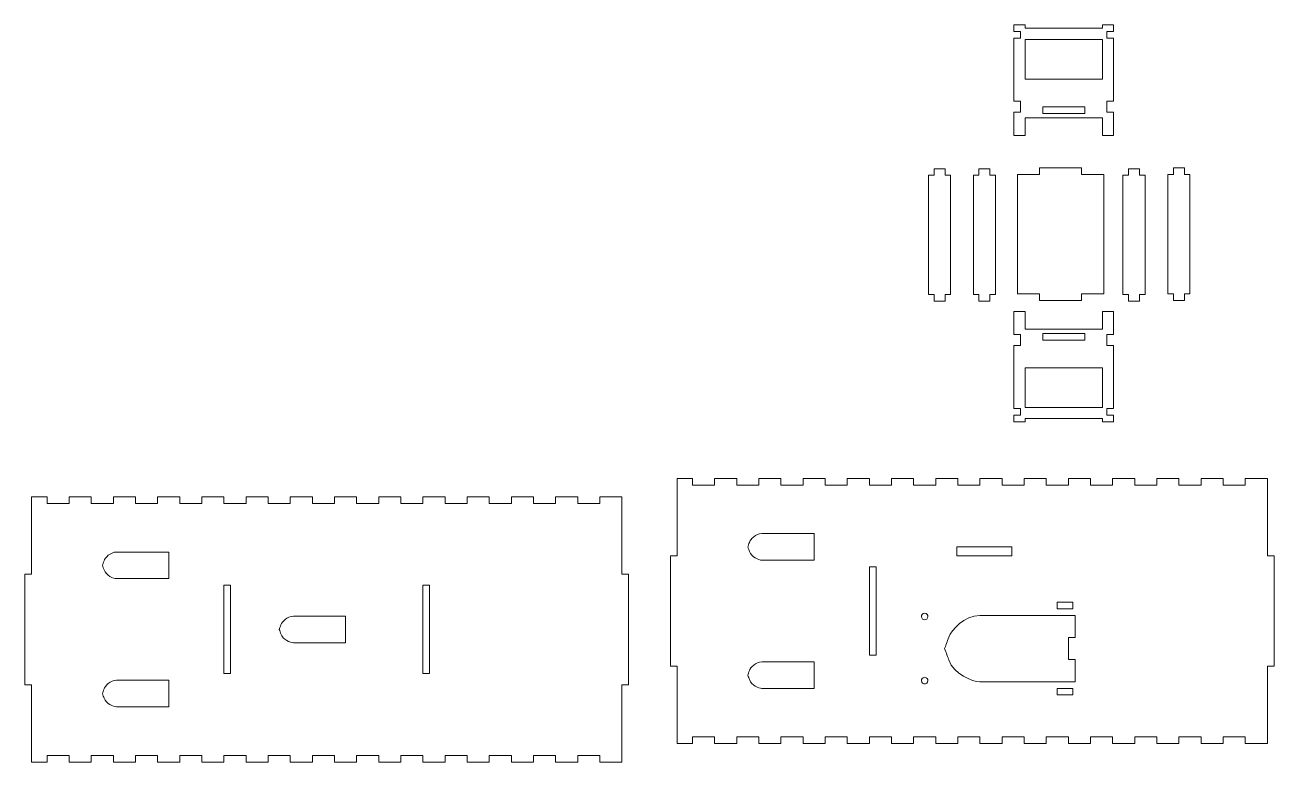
# Model space of a CAD drawing. Header units: millimetres. Extents: x -5059 to 5976, y -2595 to 3315.
# Drawn here: x -5059 to -3930, y -211 to 456 of the extents above; entities that cross this region are included whole.
import ezdxf

# ---------------------------------------------------------------- set-up
doc = ezdxf.new("R2010")
doc.units = ezdxf.units.MM
doc.header["$MEASUREMENT"] = 0
doc.layers.add('Layer 1', color=7, linetype='Continuous')
doc.layers.add('Make2D$visible$lines', color=7, linetype='Continuous')

msp = doc.modelspace()

# ---------------------------------------------------------------- linework, layer by layer
at = {"layer": 'Layer 1', "color": 18, "lineweight": 9}
for points in [[(-4469.6854, -24.6188), (-4469.6854, -1.2855), (-4469.6854, 33.7145), (-4469.6854, 45.3812)], [(-4469.6854, 45.3812), (-4465.0187, 45.3812), (-4458.0187, 45.3812), (-4455.6854, 45.3812)], [(-4455.6854, 45.3812), (-4455.6854, 43.3812), (-4455.6854, 40.3812), (-4455.6854, 39.3812)], [(-4435.6854, 39.3812), (-4435.6854, 41.3812), (-4435.6854, 44.3812), (-4435.6854, 45.3812)], [(-4435.6854, 45.3812), (-4429.0187, 45.3812), (-4419.0187, 45.3812), (-4415.6854, 45.3812)], [(-4415.6854, 45.3812), (-4415.6854, 43.3812), (-4415.6854, 40.3812), (-4415.6854, 39.3812)], [(-4395.6854, 39.3812), (-4395.6854, 41.3812), (-4395.6854, 44.3812), (-4395.6854, 45.3812)], [(-4395.6854, 45.3812), (-4389.0187, 45.3812), (-4379.0187, 45.3812), (-4375.6854, 45.3812)], [(-4375.6854, 45.3812), (-4375.6854, 43.3812), (-4375.6854, 40.3812), (-4375.6854, 39.3812)], [(-4355.6854, 39.3812), (-4355.6854, 41.3812), (-4355.6854, 44.3812), (-4355.6854, 45.3812)], [(-4355.6854, 45.3812), (-4349.0187, 45.3812), (-4339.0187, 45.3812), (-4335.6854, 45.3812)], [(-4335.6854, 45.3812), (-4335.6854, 43.3812), (-4335.6854, 40.3812), (-4335.6854, 39.3812)], [(-4315.6854, 39.3812), (-4315.6854, 41.3812), (-4315.6854, 44.3812), (-4315.6854, 45.3812)], [(-4315.6854, 45.3812), (-4309.0187, 45.3812), (-4299.0187, 45.3812), (-4295.6854, 45.3812)], [(-4295.6854, 45.3812), (-4295.6854, 43.3812), (-4295.6854, 40.3812), (-4295.6854, 39.3812)], [(-4275.6854, 39.3812), (-4275.6854, 41.3812), (-4275.6854, 44.3812), (-4275.6854, 45.3812)], [(-4275.6854, 45.3812), (-4269.0187, 45.3812), (-4259.0187, 45.3812), (-4255.6854, 45.3812)], [(-4255.6854, 45.3812), (-4255.6854, 43.3812), (-4255.6854, 40.3812), (-4255.6854, 39.3812)], [(-4235.6854, 39.3812), (-4235.6854, 41.3812), (-4235.6854, 44.3812), (-4235.6854, 45.3812)], [(-4235.6854, 45.3812), (-4229.0187, 45.3812), (-4219.0187, 45.3812), (-4215.6854, 45.3812)], [(-4215.6854, 45.3812), (-4215.6854, 43.3812), (-4215.6854, 40.3812), (-4215.6854, 39.3812)], [(-4195.6854, 39.3812), (-4195.6854, 41.3812), (-4195.6854, 44.3812), (-4195.6854, 45.3812)], [(-4195.6854, 45.3812), (-4189.0187, 45.3812), (-4179.0187, 45.3812), (-4175.6854, 45.3812)], [(-4175.6854, 45.3812), (-4175.6854, 43.3812), (-4175.6854, 40.3812), (-4175.6854, 39.3812)], [(-4155.6854, 39.3812), (-4155.6854, 41.3812), (-4155.6854, 44.3812), (-4155.6854, 45.3812)], [(-4155.6854, 45.3812), (-4149.0187, 45.3812), (-4139.0187, 45.3812), (-4135.6854, 45.3812)], [(-4135.6854, 45.3812), (-4135.6854, 43.3812), (-4135.6854, 40.3812), (-4135.6854, 39.3812)], [(-4115.6854, 39.3812), (-4115.6854, 41.3812), (-4115.6854, 44.3812), (-4115.6854, 45.3812)], [(-4115.6854, 45.3812), (-4109.0187, 45.3812), (-4099.0187, 45.3812), (-4095.6854, 45.3812)], [(-4095.6854, 45.3812), (-4095.6854, 43.3812), (-4095.6854, 40.3812), (-4095.6854, 39.3812)], [(-4075.6854, 39.3812), (-4075.6854, 41.3812), (-4075.6854, 44.3812), (-4075.6854, 45.3812)], [(-4075.6854, 45.3812), (-4069.0187, 45.3812), (-4059.0187, 45.3812), (-4055.6854, 45.3812)], [(-4055.6854, 45.3812), (-4055.6854, 43.3812), (-4055.6854, 40.3812), (-4055.6854, 39.3812)], [(-4035.6854, 39.3812), (-4035.6854, 41.3812), (-4035.6854, 44.3812), (-4035.6854, 45.3812)], [(-4035.6854, 45.3812), (-4029.0187, 45.3812), (-4019.0187, 45.3812), (-4015.6854, 45.3812)], [(-4015.6854, 45.3812), (-4015.6854, 43.3812), (-4015.6854, 40.3812), (-4015.6854, 39.3812)], [(-3995.6854, 39.3812), (-3995.6854, 41.3812), (-3995.6854, 44.3812), (-3995.6854, 45.3812)], [(-3995.6854, 45.3812), (-3989.0187, 45.3812), (-3979.0187, 45.3812), (-3975.6854, 45.3812)], [(-3975.6854, 45.3812), (-3975.6854, 43.3812), (-3975.6854, 40.3812), (-3975.6854, 39.3812)], [(-3955.6854, 39.3812), (-3955.6854, 41.3812), (-3955.6854, 44.3812), (-3955.6854, 45.3812)], [(-3955.6854, 45.3812), (-3949.0187, 45.3812), (-3939.0187, 45.3812), (-3935.6854, 45.3812)], [(-3935.6854, 45.3812), (-3935.6854, 22.0478), (-3935.6854, -12.9522), (-3935.6854, -24.6188)], [(-4455.6854, 39.3812), (-4449.0187, 39.3812), (-4439.0187, 39.3812), (-4435.6854, 39.3812)], [(-4415.6854, 39.3812), (-4409.0187, 39.3812), (-4399.0187, 39.3812), (-4395.6854, 39.3812)], [(-4375.6854, 39.3812), (-4369.0187, 39.3812), (-4359.0187, 39.3812), (-4355.6854, 39.3812)], [(-4335.6854, 39.3812), (-4329.0187, 39.3812), (-4319.0187, 39.3812), (-4315.6854, 39.3812)], [(-4295.6854, 39.3812), (-4289.0187, 39.3812), (-4279.0187, 39.3812), (-4275.6854, 39.3812)], [(-4255.6854, 39.3812), (-4249.0187, 39.3812), (-4239.0187, 39.3812), (-4235.6854, 39.3812)], [(-4215.6854, 39.3812), (-4209.0187, 39.3812), (-4199.0187, 39.3812), (-4195.6854, 39.3812)], [(-4175.6854, 39.3812), (-4169.0187, 39.3812), (-4159.0187, 39.3812), (-4155.6854, 39.3812)], [(-4135.6854, 39.3812), (-4129.0187, 39.3812), (-4119.0187, 39.3812), (-4115.6854, 39.3812)], [(-4095.6854, 39.3812), (-4089.0187, 39.3812), (-4079.0187, 39.3812), (-4075.6854, 39.3812)], [(-4055.6854, 39.3812), (-4049.0187, 39.3812), (-4039.0187, 39.3812), (-4035.6854, 39.3812)], [(-4015.6854, 39.3812), (-4009.0187, 39.3812), (-3999.0187, 39.3812), (-3995.6854, 39.3812)], [(-3975.6854, 39.3812), (-3969.0187, 39.3812), (-3959.0187, 39.3812), (-3955.6854, 39.3812)], [(-5053.4361, -41.2746), (-5053.4361, -17.9412), (-5053.4361, 17.0588), (-5053.4361, 28.7254)], [(-5053.4361, 28.7254), (-5048.7694, 28.7254), (-5041.7694, 28.7254), (-5039.4361, 28.7254)], [(-5039.4361, 28.7254), (-5039.4361, 26.7254), (-5039.4361, 23.7254), (-5039.4361, 22.7254)], [(-5039.4361, 22.7254), (-5032.7694, 22.7254), (-5022.7694, 22.7254), (-5019.4361, 22.7254)], [(-5019.4361, 22.7254), (-5019.4361, 24.7254), (-5019.4361, 27.7254), (-5019.4361, 28.7254)], [(-5019.4361, 28.7254), (-5012.7694, 28.7254), (-5002.7694, 28.7254), (-4999.4361, 28.7254)], [(-4999.4361, 28.7254), (-4999.4361, 26.7254), (-4999.4361, 23.7254), (-4999.4361, 22.7254)], [(-4999.4361, 22.7254), (-4992.7694, 22.7254), (-4982.7694, 22.7254), (-4979.4361, 22.7254)], [(-4979.4361, 22.7254), (-4979.4361, 24.7254), (-4979.4361, 27.7254), (-4979.4361, 28.7254)], [(-4979.4361, 28.7254), (-4972.7694, 28.7254), (-4962.7694, 28.7254), (-4959.4361, 28.7254)], [(-4959.4361, 28.7254), (-4959.4361, 26.7254), (-4959.4361, 23.7254), (-4959.4361, 22.7254)], [(-4959.4361, 22.7254), (-4952.7694, 22.7254), (-4942.7694, 22.7254), (-4939.4361, 22.7254)], [(-4939.4361, 22.7254), (-4939.4361, 24.7254), (-4939.4361, 27.7254), (-4939.4361, 28.7254)], [(-4939.4361, 28.7254), (-4932.7694, 28.7254), (-4922.7694, 28.7254), (-4919.4361, 28.7254)], [(-4919.4361, 28.7254), (-4919.4361, 26.7254), (-4919.4361, 23.7254), (-4919.4361, 22.7254)], [(-4919.4361, 22.7254), (-4912.7694, 22.7254), (-4902.7694, 22.7254), (-4899.4361, 22.7254)], [(-4899.4361, 22.7254), (-4899.4361, 24.7254), (-4899.4361, 27.7254), (-4899.4361, 28.7254)], [(-4899.4361, 28.7254), (-4892.7694, 28.7254), (-4882.7694, 28.7254), (-4879.4361, 28.7254)], [(-4879.4361, 28.7254), (-4879.4361, 26.7254), (-4879.4361, 23.7254), (-4879.4361, 22.7254)], [(-4879.4361, 22.7254), (-4872.7694, 22.7254), (-4862.7694, 22.7254), (-4859.4361, 22.7254)], [(-4859.4361, 22.7254), (-4859.4361, 24.7254), (-4859.4361, 27.7254), (-4859.4361, 28.7254)], [(-4859.4361, 28.7254), (-4852.7694, 28.7254), (-4842.7694, 28.7254), (-4839.4361, 28.7254)], [(-4839.4361, 28.7254), (-4839.4361, 26.7254), (-4839.4361, 23.7254), (-4839.4361, 22.7254)], [(-4839.4361, 22.7254), (-4832.7694, 22.7254), (-4822.7694, 22.7254), (-4819.4361, 22.7254)], [(-4819.4361, 22.7254), (-4819.4361, 24.7254), (-4819.4361, 27.7254), (-4819.4361, 28.7254)], [(-4819.4361, 28.7254), (-4812.7694, 28.7254), (-4802.7694, 28.7254), (-4799.4361, 28.7254)], [(-4799.4361, 28.7254), (-4799.4361, 26.7254), (-4799.4361, 23.7254), (-4799.4361, 22.7254)], [(-4799.4361, 22.7254), (-4792.7694, 22.7254), (-4782.7694, 22.7254), (-4779.4361, 22.7254)], [(-4779.4361, 22.7254), (-4779.4361, 24.7254), (-4779.4361, 27.7254), (-4779.4361, 28.7254)], [(-4779.4361, 28.7254), (-4772.7694, 28.7254), (-4762.7694, 28.7254), (-4759.4361, 28.7254)], [(-4759.4361, 28.7254), (-4759.4361, 26.7254), (-4759.4361, 23.7254), (-4759.4361, 22.7254)], [(-4759.4361, 22.7254), (-4752.7694, 22.7254), (-4742.7694, 22.7254), (-4739.4361, 22.7254)], [(-4739.4361, 22.7254), (-4739.4361, 24.7254), (-4739.4361, 27.7254), (-4739.4361, 28.7254)], [(-4739.4361, 28.7254), (-4732.7694, 28.7254), (-4722.7694, 28.7254), (-4719.4361, 28.7254)], [(-4719.4361, 28.7254), (-4719.4361, 26.7254), (-4719.4361, 23.7254), (-4719.4361, 22.7254)], [(-4719.4361, 22.7254), (-4712.7694, 22.7254), (-4702.7694, 22.7254), (-4699.4361, 22.7254)], [(-4699.4361, 22.7254), (-4699.4361, 24.7254), (-4699.4361, 27.7254), (-4699.4361, 28.7254)], [(-4699.4361, 28.7254), (-4692.7694, 28.7254), (-4682.7694, 28.7254), (-4679.4361, 28.7254)], [(-4679.4361, 28.7254), (-4679.4361, 26.7254), (-4679.4361, 23.7254), (-4679.4361, 22.7254)], [(-4679.4361, 22.7254), (-4672.7694, 22.7254), (-4662.7694, 22.7254), (-4659.4361, 22.7254)], [(-4659.4361, 22.7254), (-4659.4361, 24.7254), (-4659.4361, 27.7254), (-4659.4361, 28.7254)], [(-4659.4361, 28.7254), (-4652.7694, 28.7254), (-4642.7694, 28.7254), (-4639.4361, 28.7254)], [(-4639.4361, 28.7254), (-4639.4361, 26.7254), (-4639.4361, 23.7254), (-4639.4361, 22.7254)], [(-4639.4361, 22.7254), (-4632.7694, 22.7254), (-4622.7694, 22.7254), (-4619.4361, 22.7254)], [(-4619.4361, 22.7254), (-4619.4361, 24.7254), (-4619.4361, 27.7254), (-4619.4361, 28.7254)], [(-4619.4361, 28.7254), (-4612.7694, 28.7254), (-4602.7694, 28.7254), (-4599.4361, 28.7254)], [(-4599.4361, 28.7254), (-4599.4361, 26.7254), (-4599.4361, 23.7254), (-4599.4361, 22.7254)], [(-4599.4361, 22.7254), (-4592.7694, 22.7254), (-4582.7694, 22.7254), (-4579.4361, 22.7254)], [(-4579.4361, 22.7254), (-4579.4361, 24.7254), (-4579.4361, 27.7254), (-4579.4361, 28.7254)], [(-4579.4361, 28.7254), (-4572.7694, 28.7254), (-4562.7694, 28.7254), (-4559.4361, 28.7254)], [(-4559.4361, 28.7254), (-4559.4361, 26.7254), (-4559.4361, 23.7254), (-4559.4361, 22.7254)], [(-4559.4361, 22.7254), (-4552.7694, 22.7254), (-4542.7694, 22.7254), (-4539.4361, 22.7254)], [(-4539.4361, 22.7254), (-4539.4361, 24.7254), (-4539.4361, 27.7254), (-4539.4361, 28.7254)], [(-4539.4361, 28.7254), (-4532.7694, 28.7254), (-4522.7694, 28.7254), (-4519.4361, 28.7254)], [(-4519.4361, 28.7254), (-4519.4361, 5.3921), (-4519.4361, -29.6079), (-4519.4361, -41.2746)], [(-4392.9153, -4.6188), (-4398.5169, -4.6188), (-4403.2337, -9.8827), (-4404.1916, -12.5146)], [(-4345.6854, -4.6188), (-4361.4287, -4.6188), (-4385.0436, -4.6188), (-4392.9153, -4.6188)], [(-4345.6854, -28.6188), (-4345.6854, -20.6188), (-4345.6854, -8.6188), (-4345.6854, -4.6188)], [(-4976.666, -21.2746), (-4982.2676, -21.2746), (-4986.9843, -26.5384), (-4987.9423, -29.1703)], [(-4929.4361, -21.2746), (-4945.1794, -21.2746), (-4968.7943, -21.2746), (-4976.666, -21.2746)], [(-4929.4361, -45.2746), (-4929.4361, -37.2746), (-4929.4361, -25.2746), (-4929.4361, -21.2746)], [(-4404.1916, -12.5146), (-4404.6895, -13.8827), (-4405.4364, -15.9348), (-4405.6854, -16.6188)], [(-4405.6854, -16.6188), (-4405.1875, -17.9869), (-4404.4406, -20.039), (-4404.1916, -20.7231)], [(-4404.1916, -20.7231), (-4402.2757, -25.9869), (-4395.7161, -28.6188), (-4392.9153, -28.6188)], [(-4216.6854, -16.6188), (-4216.6854, -19.2855), (-4216.6854, -23.2855), (-4216.6854, -24.6188)], [(-4166.6854, -16.6188), (-4183.3521, -16.6188), (-4208.3521, -16.6188), (-4216.6854, -16.6188)], [(-4166.6854, -24.6188), (-4166.6854, -21.9522), (-4166.6854, -17.9522), (-4166.6854, -16.6188)], [(-4987.9423, -29.1703), (-4988.4402, -30.5384), (-4989.1871, -32.5905), (-4989.4361, -33.2746)], [(-4989.4361, -33.2746), (-4988.9381, -34.6427), (-4988.1912, -36.6948), (-4987.9423, -37.3788)], [(-4475.6854, -24.6188), (-4473.6854, -24.6188), (-4470.6854, -24.6188), (-4469.6854, -24.6188)], [(-4475.6854, -124.6188), (-4475.6854, -91.2855), (-4475.6854, -41.2855), (-4475.6854, -24.6188)], [(-4392.9153, -28.6188), (-4377.172, -28.6188), (-4353.5571, -28.6188), (-4345.6854, -28.6188)], [(-4216.6854, -24.6188), (-4200.0187, -24.6188), (-4175.0187, -24.6188), (-4166.6854, -24.6188)], [(-3935.6854, -24.6188), (-3933.6854, -24.6188), (-3930.6854, -24.6188), (-3929.6854, -24.6188)], [(-3929.6854, -24.6188), (-3929.6854, -57.9522), (-3929.6854, -107.9522), (-3929.6854, -124.6188)], [(-5059.4361, -41.2746), (-5057.4361, -41.2746), (-5054.4361, -41.2746), (-5053.4361, -41.2746)], [(-5059.4361, -141.2746), (-5059.4361, -107.9412), (-5059.4361, -57.9412), (-5059.4361, -41.2746)], [(-4987.9423, -37.3788), (-4986.0264, -42.6427), (-4979.4668, -45.2746), (-4976.666, -45.2746)], [(-4519.4361, -41.2746), (-4517.4361, -41.2746), (-4514.4361, -41.2746), (-4513.4361, -41.2746)], [(-4513.4361, -41.2746), (-4513.4361, -74.6079), (-4513.4361, -124.6079), (-4513.4361, -141.2746)], [(-4295.6854, -34.6188), (-4295.6854, -61.2855), (-4295.6854, -101.2855), (-4295.6854, -114.6188)], [(-4289.6854, -34.6188), (-4291.6854, -34.6188), (-4294.6854, -34.6188), (-4295.6854, -34.6188)], [(-4289.6854, -114.6188), (-4289.6854, -87.9522), (-4289.6854, -47.9522), (-4289.6854, -34.6188)], [(-4976.666, -45.2746), (-4960.9227, -45.2746), (-4937.3077, -45.2746), (-4929.4361, -45.2746)], [(-4873.4361, -51.2746), (-4875.4361, -51.2746), (-4878.4361, -51.2746), (-4879.4361, -51.2746)], [(-4879.4361, -51.2746), (-4879.4361, -77.9412), (-4879.4361, -117.9412), (-4879.4361, -131.2746)], [(-4873.4361, -131.2746), (-4873.4361, -104.6079), (-4873.4361, -64.6079), (-4873.4361, -51.2746)], [(-4693.4361, -51.2746), (-4695.4361, -51.2746), (-4698.4361, -51.2746), (-4699.4361, -51.2746)], [(-4699.4361, -51.2746), (-4699.4361, -77.9412), (-4699.4361, -117.9412), (-4699.4361, -131.2746)], [(-4693.4361, -131.2746), (-4693.4361, -104.6079), (-4693.4361, -64.6079), (-4693.4361, -51.2746)], [(-4111.6854, -66.6188), (-4116.3521, -66.6188), (-4123.3521, -66.6188), (-4125.6854, -66.6188)], [(-4125.6854, -66.6188), (-4125.6854, -68.6188), (-4125.6854, -71.6188), (-4125.6854, -72.6188)], [(-4111.6854, -72.6188), (-4111.6854, -70.6188), (-4111.6854, -67.6188), (-4111.6854, -66.6188)], [(-4195.6854, -78.6188), (-4209.6896, -78.6188), (-4221.4813, -91.7784), (-4223.8762, -98.3582)], [(-4109.6854, -78.6188), (-4138.3521, -78.6188), (-4181.3521, -78.6188), (-4195.6854, -78.6188)], [(-4125.6854, -72.6188), (-4121.0187, -72.6188), (-4114.0187, -72.6188), (-4111.6854, -72.6188)], [(-4109.6854, -98.6188), (-4109.6854, -91.9522), (-4109.6854, -81.9522), (-4109.6854, -78.6188)], [(-4827.9423, -87.1703), (-4828.4402, -88.5384), (-4829.1871, -90.5905), (-4829.4361, -91.2746)], [(-4816.666, -79.2746), (-4822.2676, -79.2746), (-4826.9843, -84.5384), (-4827.9423, -87.1703)], [(-4769.4361, -79.2746), (-4785.1794, -79.2746), (-4808.7943, -79.2746), (-4816.666, -79.2746)], [(-4769.4361, -103.2746), (-4769.4361, -95.2746), (-4769.4361, -83.2746), (-4769.4361, -79.2746)], [(-4829.4361, -91.2746), (-4828.9381, -92.6427), (-4828.1912, -94.6948), (-4827.9423, -95.3788)], [(-4827.9423, -95.3788), (-4826.0264, -100.6427), (-4819.4668, -103.2746), (-4816.666, -103.2746)], [(-4223.8762, -98.3582), (-4225.121, -101.7784), (-4226.9883, -106.9087), (-4227.6107, -108.6188)], [(-4115.6854, -98.6188), (-4113.6854, -98.6188), (-4110.6854, -98.6188), (-4109.6854, -98.6188)], [(-4115.6854, -118.6188), (-4115.6854, -111.9522), (-4115.6854, -101.9522), (-4115.6854, -98.6188)], [(-4816.666, -103.2746), (-4800.9227, -103.2746), (-4777.3077, -103.2746), (-4769.4361, -103.2746)], [(-4227.6107, -108.6188), (-4226.3659, -112.039), (-4224.4986, -117.1693), (-4223.8762, -118.8794)], [(-4392.9153, -120.6188), (-4398.5169, -120.6188), (-4403.2337, -125.8827), (-4404.1916, -128.5146)], [(-4345.6854, -120.6188), (-4361.4287, -120.6188), (-4385.0436, -120.6188), (-4392.9153, -120.6188)], [(-4345.6854, -144.6188), (-4345.6854, -136.6188), (-4345.6854, -124.6188), (-4345.6854, -120.6188)], [(-4295.6854, -114.6188), (-4293.6854, -114.6188), (-4290.6854, -114.6188), (-4289.6854, -114.6188)], [(-4223.8762, -118.8794), (-4219.0865, -132.039), (-4202.6875, -138.6188), (-4195.6854, -138.6188)], [(-4109.6854, -118.6188), (-4111.6854, -118.6188), (-4114.6854, -118.6188), (-4115.6854, -118.6188)], [(-4109.6854, -138.6188), (-4109.6854, -131.9522), (-4109.6854, -121.9522), (-4109.6854, -118.6188)], [(-4879.4361, -131.2746), (-4877.4361, -131.2746), (-4874.4361, -131.2746), (-4873.4361, -131.2746)], [(-4699.4361, -131.2746), (-4697.4361, -131.2746), (-4694.4361, -131.2746), (-4693.4361, -131.2746)], [(-4469.6854, -124.6188), (-4471.6854, -124.6188), (-4474.6854, -124.6188), (-4475.6854, -124.6188)], [(-4469.6854, -194.6188), (-4469.6854, -171.2855), (-4469.6854, -136.2855), (-4469.6854, -124.6188)], [(-4404.1916, -128.5146), (-4404.6895, -129.8827), (-4405.4364, -131.9348), (-4405.6854, -132.6188)], [(-4405.6854, -132.6188), (-4405.1875, -133.9869), (-4404.4406, -136.039), (-4404.1916, -136.7231)], [(-3929.6854, -124.6188), (-3931.6854, -124.6188), (-3934.6854, -124.6188), (-3935.6854, -124.6188)], [(-3935.6854, -124.6188), (-3935.6854, -147.9522), (-3935.6854, -182.9522), (-3935.6854, -194.6188)], [(-5053.4361, -141.2746), (-5055.4361, -141.2746), (-5058.4361, -141.2746), (-5059.4361, -141.2746)], [(-5053.4361, -211.2746), (-5053.4361, -187.9412), (-5053.4361, -152.9412), (-5053.4361, -141.2746)], [(-4987.9423, -145.1703), (-4988.4402, -146.5384), (-4989.1871, -148.5905), (-4989.4361, -149.2746)], [(-4976.666, -137.2746), (-4982.2676, -137.2746), (-4986.9843, -142.5384), (-4987.9423, -145.1703)], [(-4929.4361, -137.2746), (-4945.1794, -137.2746), (-4968.7943, -137.2746), (-4976.666, -137.2746)], [(-4929.4361, -161.2746), (-4929.4361, -153.2746), (-4929.4361, -141.2746), (-4929.4361, -137.2746)], [(-4513.4361, -141.2746), (-4515.4361, -141.2746), (-4518.4361, -141.2746), (-4519.4361, -141.2746)], [(-4519.4361, -141.2746), (-4519.4361, -164.6079), (-4519.4361, -199.6079), (-4519.4361, -211.2746)], [(-4404.1916, -136.7231), (-4402.2757, -141.9869), (-4395.7161, -144.6188), (-4392.9153, -144.6188)], [(-4392.9153, -144.6188), (-4377.172, -144.6188), (-4353.5571, -144.6188), (-4345.6854, -144.6188)], [(-4195.6854, -138.6188), (-4167.0187, -138.6188), (-4124.0187, -138.6188), (-4109.6854, -138.6188)], [(-4125.6854, -144.6188), (-4125.6854, -146.6188), (-4125.6854, -149.6188), (-4125.6854, -150.6188)], [(-4111.6854, -144.6188), (-4116.3521, -144.6188), (-4123.3521, -144.6188), (-4125.6854, -144.6188)], [(-4111.6854, -150.6188), (-4111.6854, -148.6188), (-4111.6854, -145.6188), (-4111.6854, -144.6188)], [(-4989.4361, -149.2746), (-4988.9381, -150.6427), (-4988.1912, -152.6948), (-4987.9423, -153.3788)], [(-4987.9423, -153.3788), (-4986.0264, -158.6427), (-4979.4668, -161.2746), (-4976.666, -161.2746)], [(-4125.6854, -150.6188), (-4121.0187, -150.6188), (-4114.0187, -150.6188), (-4111.6854, -150.6188)], [(-4976.666, -161.2746), (-4960.9227, -161.2746), (-4937.3077, -161.2746), (-4929.4361, -161.2746)], [(-4435.6854, -188.6188), (-4442.3521, -188.6188), (-4452.3521, -188.6188), (-4455.6854, -188.6188)], [(-4455.6854, -188.6188), (-4455.6854, -190.6188), (-4455.6854, -193.6188), (-4455.6854, -194.6188)], [(-4435.6854, -194.6188), (-4435.6854, -192.6188), (-4435.6854, -189.6188), (-4435.6854, -188.6188)], [(-4395.6854, -188.6188), (-4402.3521, -188.6188), (-4412.3521, -188.6188), (-4415.6854, -188.6188)], [(-4415.6854, -188.6188), (-4415.6854, -190.6188), (-4415.6854, -193.6188), (-4415.6854, -194.6188)], [(-4395.6854, -194.6188), (-4395.6854, -192.6188), (-4395.6854, -189.6188), (-4395.6854, -188.6188)], [(-4355.6854, -188.6188), (-4362.3521, -188.6188), (-4372.3521, -188.6188), (-4375.6854, -188.6188)], [(-4375.6854, -188.6188), (-4375.6854, -190.6188), (-4375.6854, -193.6188), (-4375.6854, -194.6188)], [(-4355.6854, -194.6188), (-4355.6854, -192.6188), (-4355.6854, -189.6188), (-4355.6854, -188.6188)], [(-4315.6854, -188.6188), (-4322.3521, -188.6188), (-4332.3521, -188.6188), (-4335.6854, -188.6188)], [(-4335.6854, -188.6188), (-4335.6854, -190.6188), (-4335.6854, -193.6188), (-4335.6854, -194.6188)], [(-4315.6854, -194.6188), (-4315.6854, -192.6188), (-4315.6854, -189.6188), (-4315.6854, -188.6188)], [(-4275.6854, -188.6188), (-4282.3521, -188.6188), (-4292.3521, -188.6188), (-4295.6854, -188.6188)], [(-4295.6854, -188.6188), (-4295.6854, -190.6188), (-4295.6854, -193.6188), (-4295.6854, -194.6188)], [(-4275.6854, -194.6188), (-4275.6854, -192.6188), (-4275.6854, -189.6188), (-4275.6854, -188.6188)], [(-4235.6854, -188.6188), (-4242.3521, -188.6188), (-4252.3521, -188.6188), (-4255.6854, -188.6188)], [(-4255.6854, -188.6188), (-4255.6854, -190.6188), (-4255.6854, -193.6188), (-4255.6854, -194.6188)], [(-4235.6854, -194.6188), (-4235.6854, -192.6188), (-4235.6854, -189.6188), (-4235.6854, -188.6188)], [(-4195.6854, -188.6188), (-4202.3521, -188.6188), (-4212.3521, -188.6188), (-4215.6854, -188.6188)], [(-4215.6854, -188.6188), (-4215.6854, -190.6188), (-4215.6854, -193.6188), (-4215.6854, -194.6188)], [(-4195.6854, -194.6188), (-4195.6854, -192.6188), (-4195.6854, -189.6188), (-4195.6854, -188.6188)], [(-4155.6854, -188.6188), (-4162.3521, -188.6188), (-4172.3521, -188.6188), (-4175.6854, -188.6188)], [(-4175.6854, -188.6188), (-4175.6854, -190.6188), (-4175.6854, -193.6188), (-4175.6854, -194.6188)], [(-4155.6854, -194.6188), (-4155.6854, -192.6188), (-4155.6854, -189.6188), (-4155.6854, -188.6188)], [(-4115.6854, -188.6188), (-4122.3521, -188.6188), (-4132.3521, -188.6188), (-4135.6854, -188.6188)], [(-4135.6854, -188.6188), (-4135.6854, -190.6188), (-4135.6854, -193.6188), (-4135.6854, -194.6188)], [(-4115.6854, -194.6188), (-4115.6854, -192.6188), (-4115.6854, -189.6188), (-4115.6854, -188.6188)], [(-4075.6854, -188.6188), (-4082.3521, -188.6188), (-4092.3521, -188.6188), (-4095.6854, -188.6188)], [(-4095.6854, -188.6188), (-4095.6854, -190.6188), (-4095.6854, -193.6188), (-4095.6854, -194.6188)], [(-4075.6854, -194.6188), (-4075.6854, -192.6188), (-4075.6854, -189.6188), (-4075.6854, -188.6188)], [(-4035.6854, -188.6188), (-4042.3521, -188.6188), (-4052.3521, -188.6188), (-4055.6854, -188.6188)], [(-4055.6854, -188.6188), (-4055.6854, -190.6188), (-4055.6854, -193.6188), (-4055.6854, -194.6188)], [(-4035.6854, -194.6188), (-4035.6854, -192.6188), (-4035.6854, -189.6188), (-4035.6854, -188.6188)], [(-3995.6854, -188.6188), (-4002.3521, -188.6188), (-4012.3521, -188.6188), (-4015.6854, -188.6188)], [(-4015.6854, -188.6188), (-4015.6854, -190.6188), (-4015.6854, -193.6188), (-4015.6854, -194.6188)], [(-3995.6854, -194.6188), (-3995.6854, -192.6188), (-3995.6854, -189.6188), (-3995.6854, -188.6188)], [(-3955.6854, -188.6188), (-3962.3521, -188.6188), (-3972.3521, -188.6188), (-3975.6854, -188.6188)], [(-3975.6854, -188.6188), (-3975.6854, -190.6188), (-3975.6854, -193.6188), (-3975.6854, -194.6188)], [(-3955.6854, -194.6188), (-3955.6854, -192.6188), (-3955.6854, -189.6188), (-3955.6854, -188.6188)], [(-4455.6854, -194.6188), (-4460.3521, -194.6188), (-4467.3521, -194.6188), (-4469.6854, -194.6188)], [(-4415.6854, -194.6188), (-4422.3521, -194.6188), (-4432.3521, -194.6188), (-4435.6854, -194.6188)], [(-4375.6854, -194.6188), (-4382.3521, -194.6188), (-4392.3521, -194.6188), (-4395.6854, -194.6188)], [(-4335.6854, -194.6188), (-4342.3521, -194.6188), (-4352.3521, -194.6188), (-4355.6854, -194.6188)], [(-4295.6854, -194.6188), (-4302.3521, -194.6188), (-4312.3521, -194.6188), (-4315.6854, -194.6188)], [(-4255.6854, -194.6188), (-4262.3521, -194.6188), (-4272.3521, -194.6188), (-4275.6854, -194.6188)], [(-4215.6854, -194.6188), (-4222.3521, -194.6188), (-4232.3521, -194.6188), (-4235.6854, -194.6188)], [(-4175.6854, -194.6188), (-4182.3521, -194.6188), (-4192.3521, -194.6188), (-4195.6854, -194.6188)], [(-4135.6854, -194.6188), (-4142.3521, -194.6188), (-4152.3521, -194.6188), (-4155.6854, -194.6188)], [(-4095.6854, -194.6188), (-4102.3521, -194.6188), (-4112.3521, -194.6188), (-4115.6854, -194.6188)], [(-4055.6854, -194.6188), (-4062.3521, -194.6188), (-4072.3521, -194.6188), (-4075.6854, -194.6188)], [(-4015.6854, -194.6188), (-4022.3521, -194.6188), (-4032.3521, -194.6188), (-4035.6854, -194.6188)], [(-3975.6854, -194.6188), (-3982.3521, -194.6188), (-3992.3521, -194.6188), (-3995.6854, -194.6188)], [(-3935.6854, -194.6188), (-3942.3521, -194.6188), (-3952.3521, -194.6188), (-3955.6854, -194.6188)], [(-5039.4361, -211.2746), (-5044.1028, -211.2746), (-5051.1028, -211.2746), (-5053.4361, -211.2746)], [(-5019.4361, -205.2746), (-5026.1028, -205.2746), (-5036.1028, -205.2746), (-5039.4361, -205.2746)], [(-5039.4361, -205.2746), (-5039.4361, -207.2746), (-5039.4361, -210.2746), (-5039.4361, -211.2746)], [(-5019.4361, -211.2746), (-5019.4361, -209.2746), (-5019.4361, -206.2746), (-5019.4361, -205.2746)], [(-4999.4361, -211.2746), (-5006.1028, -211.2746), (-5016.1028, -211.2746), (-5019.4361, -211.2746)], [(-4979.4361, -205.2746), (-4986.1028, -205.2746), (-4996.1028, -205.2746), (-4999.4361, -205.2746)], [(-4999.4361, -205.2746), (-4999.4361, -207.2746), (-4999.4361, -210.2746), (-4999.4361, -211.2746)], [(-4979.4361, -211.2746), (-4979.4361, -209.2746), (-4979.4361, -206.2746), (-4979.4361, -205.2746)], [(-4959.4361, -211.2746), (-4966.1028, -211.2746), (-4976.1028, -211.2746), (-4979.4361, -211.2746)], [(-4939.4361, -205.2746), (-4946.1028, -205.2746), (-4956.1028, -205.2746), (-4959.4361, -205.2746)], [(-4959.4361, -205.2746), (-4959.4361, -207.2746), (-4959.4361, -210.2746), (-4959.4361, -211.2746)], [(-4939.4361, -211.2746), (-4939.4361, -209.2746), (-4939.4361, -206.2746), (-4939.4361, -205.2746)], [(-4919.4361, -211.2746), (-4926.1028, -211.2746), (-4936.1028, -211.2746), (-4939.4361, -211.2746)], [(-4899.4361, -205.2746), (-4906.1028, -205.2746), (-4916.1028, -205.2746), (-4919.4361, -205.2746)], [(-4919.4361, -205.2746), (-4919.4361, -207.2746), (-4919.4361, -210.2746), (-4919.4361, -211.2746)], [(-4899.4361, -211.2746), (-4899.4361, -209.2746), (-4899.4361, -206.2746), (-4899.4361, -205.2746)], [(-4879.4361, -211.2746), (-4886.1028, -211.2746), (-4896.1028, -211.2746), (-4899.4361, -211.2746)], [(-4859.4361, -205.2746), (-4866.1028, -205.2746), (-4876.1028, -205.2746), (-4879.4361, -205.2746)], [(-4879.4361, -205.2746), (-4879.4361, -207.2746), (-4879.4361, -210.2746), (-4879.4361, -211.2746)], [(-4859.4361, -211.2746), (-4859.4361, -209.2746), (-4859.4361, -206.2746), (-4859.4361, -205.2746)], [(-4839.4361, -211.2746), (-4846.1028, -211.2746), (-4856.1028, -211.2746), (-4859.4361, -211.2746)], [(-4819.4361, -205.2746), (-4826.1028, -205.2746), (-4836.1028, -205.2746), (-4839.4361, -205.2746)], [(-4839.4361, -205.2746), (-4839.4361, -207.2746), (-4839.4361, -210.2746), (-4839.4361, -211.2746)], [(-4819.4361, -211.2746), (-4819.4361, -209.2746), (-4819.4361, -206.2746), (-4819.4361, -205.2746)], [(-4799.4361, -211.2746), (-4806.1028, -211.2746), (-4816.1028, -211.2746), (-4819.4361, -211.2746)], [(-4779.4361, -205.2746), (-4786.1028, -205.2746), (-4796.1028, -205.2746), (-4799.4361, -205.2746)], [(-4799.4361, -205.2746), (-4799.4361, -207.2746), (-4799.4361, -210.2746), (-4799.4361, -211.2746)], [(-4779.4361, -211.2746), (-4779.4361, -209.2746), (-4779.4361, -206.2746), (-4779.4361, -205.2746)], [(-4759.4361, -211.2746), (-4766.1028, -211.2746), (-4776.1028, -211.2746), (-4779.4361, -211.2746)], [(-4739.4361, -205.2746), (-4746.1028, -205.2746), (-4756.1028, -205.2746), (-4759.4361, -205.2746)], [(-4759.4361, -205.2746), (-4759.4361, -207.2746), (-4759.4361, -210.2746), (-4759.4361, -211.2746)], [(-4739.4361, -211.2746), (-4739.4361, -209.2746), (-4739.4361, -206.2746), (-4739.4361, -205.2746)], [(-4719.4361, -211.2746), (-4726.1028, -211.2746), (-4736.1028, -211.2746), (-4739.4361, -211.2746)], [(-4699.4361, -205.2746), (-4706.1028, -205.2746), (-4716.1028, -205.2746), (-4719.4361, -205.2746)], [(-4719.4361, -205.2746), (-4719.4361, -207.2746), (-4719.4361, -210.2746), (-4719.4361, -211.2746)], [(-4699.4361, -211.2746), (-4699.4361, -209.2746), (-4699.4361, -206.2746), (-4699.4361, -205.2746)], [(-4679.4361, -211.2746), (-4686.1028, -211.2746), (-4696.1028, -211.2746), (-4699.4361, -211.2746)], [(-4659.4361, -205.2746), (-4666.1028, -205.2746), (-4676.1028, -205.2746), (-4679.4361, -205.2746)], [(-4679.4361, -205.2746), (-4679.4361, -207.2746), (-4679.4361, -210.2746), (-4679.4361, -211.2746)], [(-4659.4361, -211.2746), (-4659.4361, -209.2746), (-4659.4361, -206.2746), (-4659.4361, -205.2746)], [(-4639.4361, -211.2746), (-4646.1028, -211.2746), (-4656.1028, -211.2746), (-4659.4361, -211.2746)], [(-4619.4361, -205.2746), (-4626.1028, -205.2746), (-4636.1028, -205.2746), (-4639.4361, -205.2746)], [(-4639.4361, -205.2746), (-4639.4361, -207.2746), (-4639.4361, -210.2746), (-4639.4361, -211.2746)], [(-4619.4361, -211.2746), (-4619.4361, -209.2746), (-4619.4361, -206.2746), (-4619.4361, -205.2746)], [(-4599.4361, -211.2746), (-4606.1028, -211.2746), (-4616.1028, -211.2746), (-4619.4361, -211.2746)], [(-4579.4361, -205.2746), (-4586.1028, -205.2746), (-4596.1028, -205.2746), (-4599.4361, -205.2746)], [(-4599.4361, -205.2746), (-4599.4361, -207.2746), (-4599.4361, -210.2746), (-4599.4361, -211.2746)], [(-4579.4361, -211.2746), (-4579.4361, -209.2746), (-4579.4361, -206.2746), (-4579.4361, -205.2746)], [(-4559.4361, -211.2746), (-4566.1028, -211.2746), (-4576.1028, -211.2746), (-4579.4361, -211.2746)], [(-4539.4361, -205.2746), (-4546.1028, -205.2746), (-4556.1028, -205.2746), (-4559.4361, -205.2746)], [(-4559.4361, -205.2746), (-4559.4361, -207.2746), (-4559.4361, -210.2746), (-4559.4361, -211.2746)], [(-4539.4361, -211.2746), (-4539.4361, -209.2746), (-4539.4361, -206.2746), (-4539.4361, -205.2746)], [(-4519.4361, -211.2746), (-4526.1028, -211.2746), (-4536.1028, -211.2746), (-4539.4361, -211.2746)]]:
    msp.add_open_spline(points, degree=3, dxfattribs=at)
for points in [[(-4245.6854, -76.6188), (-4247.6854, -76.6188), (-4248.6854, -78.6188), (-4248.6854, -79.6188), (-4248.6854, -79.6188), (-4248.6854, -81.6188), (-4246.6854, -82.6188), (-4245.6854, -82.6188)], [(-4245.6854, -76.6188), (-4243.6854, -76.6188), (-4242.6854, -78.6188), (-4242.6854, -79.6188), (-4242.6854, -79.6188), (-4242.6854, -81.6188), (-4244.6854, -82.6188), (-4245.6854, -82.6188)], [(-4245.6854, -134.6188), (-4247.6854, -134.6188), (-4248.6854, -136.6188), (-4248.6854, -137.6188), (-4248.6854, -137.6188), (-4248.6854, -139.6188), (-4246.6854, -140.6188), (-4245.6854, -140.6188)], [(-4245.6854, -134.6188), (-4243.6854, -134.6188), (-4242.6854, -136.6188), (-4242.6854, -137.6188), (-4242.6854, -137.6188), (-4242.6854, -139.6188), (-4244.6854, -140.6188), (-4245.6854, -140.6188)]]:
    msp.add_open_spline(points, degree=3, knots=[0, 0, 0, 0, 0.333333333, 0.333333333, 0.333333333, 0.333333333, 1, 1, 1, 1], dxfattribs=at)
at = {"layer": 'Make2D$visible$lines', "color": 18, "lineweight": 9}
for points in [[(-4154.8862, 455.6491), (-4158.2196, 455.6491), (-4163.2196, 455.6491), (-4164.8862, 455.6491)], [(-4164.8862, 455.6491), (-4164.8862, 453.6491), (-4164.8862, 450.6491), (-4164.8862, 449.6491)], [(-4154.8862, 452.6491), (-4154.8862, 453.6491), (-4154.8862, 455.1491), (-4154.8862, 455.6491)], [(-4084.8862, 452.6491), (-4108.2196, 452.6491), (-4143.2196, 452.6491), (-4154.8862, 452.6491)], [(-4074.8862, 455.6491), (-4078.2196, 455.6491), (-4083.2196, 455.6491), (-4084.8862, 455.6491)], [(-4084.8862, 455.6491), (-4084.8862, 454.6491), (-4084.8862, 453.1491), (-4084.8862, 452.6491)], [(-4074.8862, 449.6491), (-4074.8862, 451.6491), (-4074.8862, 454.6491), (-4074.8862, 455.6491)], [(-4164.8862, 449.6491), (-4162.8862, 449.6491), (-4159.8862, 449.6491), (-4158.8862, 449.6491)], [(-4158.8862, 443.6491), (-4160.8862, 443.6491), (-4163.8862, 443.6491), (-4164.8862, 443.6491)], [(-4164.8862, 443.6491), (-4164.8862, 424.6491), (-4164.8862, 396.1491), (-4164.8862, 386.6491)], [(-4158.8862, 449.6491), (-4158.8862, 447.6491), (-4158.8862, 444.6491), (-4158.8862, 443.6491)], [(-4154.8862, 442.6491), (-4131.5529, 442.6491), (-4096.5529, 442.6491), (-4084.8862, 442.6491)], [(-4154.8862, 406.6491), (-4154.8862, 418.6491), (-4154.8862, 436.6491), (-4154.8862, 442.6491)], [(-4084.8862, 442.6491), (-4084.8862, 430.6491), (-4084.8862, 412.6491), (-4084.8862, 406.6491)], [(-4080.8862, 443.6491), (-4080.8862, 445.6491), (-4080.8862, 448.6491), (-4080.8862, 449.6491)], [(-4080.8862, 449.6491), (-4078.8862, 449.6491), (-4075.8862, 449.6491), (-4074.8862, 449.6491)], [(-4074.8862, 443.6491), (-4076.8862, 443.6491), (-4079.8862, 443.6491), (-4080.8862, 443.6491)], [(-4074.8862, 386.6491), (-4074.8862, 405.6491), (-4074.8862, 434.1491), (-4074.8862, 443.6491)], [(-4084.8862, 406.6491), (-4108.2196, 406.6491), (-4143.2196, 406.6491), (-4154.8862, 406.6491)], [(-4164.8862, 386.6491), (-4162.8862, 386.6491), (-4159.8862, 386.6491), (-4158.8862, 386.6491)], [(-4158.8862, 386.6491), (-4158.8862, 383.3157), (-4158.8862, 378.3157), (-4158.8862, 376.6491)], [(-4080.8862, 376.6491), (-4080.8862, 379.9824), (-4080.8862, 384.9824), (-4080.8862, 386.6491)], [(-4080.8862, 386.6491), (-4078.8862, 386.6491), (-4075.8862, 386.6491), (-4074.8862, 386.6491)], [(-4158.8862, 376.6491), (-4160.8862, 376.6491), (-4163.8862, 376.6491), (-4164.8862, 376.6491)], [(-4164.8862, 376.6491), (-4164.8862, 369.6491), (-4164.8862, 359.1491), (-4164.8862, 355.6491)], [(-4138.8862, 381.6491), (-4126.2196, 381.6491), (-4107.2196, 381.6491), (-4100.8862, 381.6491)], [(-4138.8862, 375.6491), (-4138.8862, 377.6491), (-4138.8862, 380.6491), (-4138.8862, 381.6491)], [(-4100.8862, 375.6491), (-4113.5529, 375.6491), (-4132.5529, 375.6491), (-4138.8862, 375.6491)], [(-4100.8862, 381.6491), (-4100.8862, 379.6491), (-4100.8862, 376.6491), (-4100.8862, 375.6491)], [(-4074.8862, 376.6491), (-4076.8862, 376.6491), (-4079.8862, 376.6491), (-4080.8862, 376.6491)], [(-4074.8862, 355.6491), (-4074.8862, 362.6491), (-4074.8862, 373.1491), (-4074.8862, 376.6491)], [(-4154.8862, 355.6491), (-4154.8862, 360.9824), (-4154.8862, 368.9824), (-4154.8862, 371.6491)], [(-4154.8862, 371.6491), (-4131.5529, 371.6491), (-4096.5529, 371.6491), (-4084.8862, 371.6491)], [(-4084.8862, 371.6491), (-4084.8862, 366.3157), (-4084.8862, 358.3157), (-4084.8862, 355.6491)], [(-4164.8862, 355.6491), (-4161.5529, 355.6491), (-4156.5529, 355.6491), (-4154.8862, 355.6491)], [(-4084.8862, 355.6491), (-4081.5529, 355.6491), (-4076.5529, 355.6491), (-4074.8862, 355.6491)], [(-4242.2117, 319.6213), (-4240.545, 319.6213), (-4238.045, 319.6213), (-4237.2117, 319.6213)], [(-4242.2117, 319.6213), (-4242.2117, 283.6213), (-4242.2117, 229.6213), (-4242.2117, 211.6213)], [(-4237.2117, 319.6213), (-4237.2117, 321.6213), (-4237.2117, 324.6213), (-4237.2117, 325.6213)], [(-4227.2117, 325.6213), (-4230.545, 325.6213), (-4235.545, 325.6213), (-4237.2117, 325.6213)], [(-4227.2117, 325.6213), (-4227.2117, 323.6213), (-4227.2117, 320.6213), (-4227.2117, 319.6213)], [(-4227.2117, 319.6213), (-4225.545, 319.6213), (-4223.045, 319.6213), (-4222.2117, 319.6213)], [(-4222.2117, 211.6213), (-4222.2117, 247.6213), (-4222.2117, 301.6213), (-4222.2117, 319.6213)], [(-4201.6039, 319.6213), (-4199.9372, 319.6213), (-4197.4372, 319.6213), (-4196.6039, 319.6213)], [(-4201.6039, 319.6213), (-4201.6039, 283.6213), (-4201.6039, 229.6213), (-4201.6039, 211.6213)], [(-4196.6039, 319.6213), (-4196.6039, 321.6213), (-4196.6039, 324.6213), (-4196.6039, 325.6213)], [(-4186.6039, 325.6213), (-4189.9372, 325.6213), (-4194.9372, 325.6213), (-4196.6039, 325.6213)], [(-4186.6039, 325.6213), (-4186.6039, 323.6213), (-4186.6039, 320.6213), (-4186.6039, 319.6213)], [(-4186.6039, 319.6213), (-4184.9372, 319.6213), (-4182.4372, 319.6213), (-4181.6039, 319.6213)], [(-4181.6039, 211.6213), (-4181.6039, 247.6213), (-4181.6039, 301.6213), (-4181.6039, 319.6213)], [(-4141.7225, 320.2827), (-4148.3891, 320.2827), (-4158.3891, 320.2827), (-4161.7225, 320.2827)], [(-4161.7225, 320.2827), (-4161.7225, 284.2827), (-4161.7225, 230.2827), (-4161.7225, 212.2827)], [(-4103.7225, 326.2827), (-4116.3891, 326.2827), (-4135.3891, 326.2827), (-4141.7225, 326.2827)], [(-4141.7225, 326.2827), (-4141.7225, 324.2827), (-4141.7225, 321.2827), (-4141.7225, 320.2827)], [(-4103.7225, 320.2827), (-4103.7225, 322.2827), (-4103.7225, 325.2827), (-4103.7225, 326.2827)], [(-4083.7225, 320.2827), (-4090.3891, 320.2827), (-4100.3891, 320.2827), (-4103.7225, 320.2827)], [(-4083.7225, 212.2827), (-4083.7225, 248.2827), (-4083.7225, 302.2827), (-4083.7225, 320.2827)], [(-4066.3602, 319.6213), (-4064.6935, 319.6213), (-4062.1935, 319.6213), (-4061.3602, 319.6213)], [(-4066.3602, 319.6213), (-4066.3602, 283.6213), (-4066.3602, 229.6213), (-4066.3602, 211.6213)], [(-4061.3602, 319.6213), (-4061.3602, 321.6213), (-4061.3602, 324.6213), (-4061.3602, 325.6213)], [(-4051.3602, 325.6213), (-4054.6935, 325.6213), (-4059.6935, 325.6213), (-4061.3602, 325.6213)], [(-4051.3602, 325.6213), (-4051.3602, 323.6213), (-4051.3602, 320.6213), (-4051.3602, 319.6213)], [(-4051.3602, 319.6213), (-4049.6935, 319.6213), (-4047.1935, 319.6213), (-4046.3602, 319.6213)], [(-4046.3602, 211.6213), (-4046.3602, 247.6213), (-4046.3602, 301.6213), (-4046.3602, 319.6213)], [(-4025.7524, 320.2827), (-4024.0858, 320.2827), (-4021.5858, 320.2827), (-4020.7524, 320.2827)], [(-4025.7524, 320.2827), (-4025.7524, 284.2827), (-4025.7524, 230.2827), (-4025.7524, 212.2827)], [(-4020.7524, 320.2827), (-4020.7524, 322.2827), (-4020.7524, 325.2827), (-4020.7524, 326.2827)], [(-4010.7524, 326.2827), (-4014.0858, 326.2827), (-4019.0858, 326.2827), (-4020.7524, 326.2827)], [(-4010.7524, 326.2827), (-4010.7524, 324.2827), (-4010.7524, 321.2827), (-4010.7524, 320.2827)], [(-4010.7524, 320.2827), (-4009.0858, 320.2827), (-4006.5858, 320.2827), (-4005.7524, 320.2827)], [(-4005.7524, 212.2827), (-4005.7524, 248.2827), (-4005.7524, 302.2827), (-4005.7524, 320.2827)], [(-4237.2117, 211.6213), (-4238.8783, 211.6213), (-4241.3783, 211.6213), (-4242.2117, 211.6213)], [(-4237.2117, 205.6213), (-4237.2117, 207.6213), (-4237.2117, 210.6213), (-4237.2117, 211.6213)], [(-4237.2117, 205.6213), (-4233.8783, 205.6213), (-4228.8783, 205.6213), (-4227.2117, 205.6213)], [(-4227.2117, 211.6213), (-4227.2117, 209.6213), (-4227.2117, 206.6213), (-4227.2117, 205.6213)], [(-4222.2117, 211.6213), (-4223.8783, 211.6213), (-4226.3783, 211.6213), (-4227.2117, 211.6213)], [(-4196.6039, 211.6213), (-4198.2706, 211.6213), (-4200.7706, 211.6213), (-4201.6039, 211.6213)], [(-4196.6039, 205.6213), (-4196.6039, 207.6213), (-4196.6039, 210.6213), (-4196.6039, 211.6213)], [(-4196.6039, 205.6213), (-4193.2706, 205.6213), (-4188.2706, 205.6213), (-4186.6039, 205.6213)], [(-4186.6039, 211.6213), (-4186.6039, 209.6213), (-4186.6039, 206.6213), (-4186.6039, 205.6213)], [(-4181.6039, 211.6213), (-4183.2706, 211.6213), (-4185.7706, 211.6213), (-4186.6039, 211.6213)], [(-4161.7225, 212.2827), (-4155.0558, 212.2827), (-4145.0558, 212.2827), (-4141.7225, 212.2827)], [(-4141.7225, 212.2827), (-4141.7225, 210.2827), (-4141.7225, 207.2827), (-4141.7225, 206.2827)], [(-4141.7225, 206.2827), (-4129.0558, 206.2827), (-4110.0558, 206.2827), (-4103.7225, 206.2827)], [(-4103.7225, 206.2827), (-4103.7225, 208.2827), (-4103.7225, 211.2827), (-4103.7225, 212.2827)], [(-4103.7225, 212.2827), (-4097.0558, 212.2827), (-4087.0558, 212.2827), (-4083.7225, 212.2827)], [(-4061.3602, 211.6213), (-4063.0269, 211.6213), (-4065.5269, 211.6213), (-4066.3602, 211.6213)], [(-4061.3602, 205.6213), (-4061.3602, 207.6213), (-4061.3602, 210.6213), (-4061.3602, 211.6213)], [(-4061.3602, 205.6213), (-4058.0269, 205.6213), (-4053.0269, 205.6213), (-4051.3602, 205.6213)], [(-4051.3602, 211.6213), (-4051.3602, 209.6213), (-4051.3602, 206.6213), (-4051.3602, 205.6213)], [(-4046.3602, 211.6213), (-4048.0269, 211.6213), (-4050.5269, 211.6213), (-4051.3602, 211.6213)], [(-4020.7524, 212.2827), (-4022.4191, 212.2827), (-4024.9191, 212.2827), (-4025.7524, 212.2827)], [(-4020.7524, 206.2827), (-4020.7524, 208.2827), (-4020.7524, 211.2827), (-4020.7524, 212.2827)], [(-4020.7524, 206.2827), (-4017.4191, 206.2827), (-4012.4191, 206.2827), (-4010.7524, 206.2827)], [(-4010.7524, 212.2827), (-4010.7524, 210.2827), (-4010.7524, 207.2827), (-4010.7524, 206.2827)], [(-4005.7524, 212.2827), (-4007.4191, 212.2827), (-4009.9191, 212.2827), (-4010.7524, 212.2827)], [(-4164.8862, 175.5197), (-4164.8862, 182.5197), (-4164.8862, 193.0197), (-4164.8862, 196.5197)], [(-4164.8862, 196.5197), (-4161.5529, 196.5197), (-4156.5529, 196.5197), (-4154.8862, 196.5197)], [(-4154.8862, 196.5197), (-4154.8862, 191.1864), (-4154.8862, 183.1864), (-4154.8862, 180.5197)], [(-4084.8862, 180.5197), (-4084.8862, 185.853), (-4084.8862, 193.853), (-4084.8862, 196.5197)], [(-4084.8862, 196.5197), (-4081.5529, 196.5197), (-4076.5529, 196.5197), (-4074.8862, 196.5197)], [(-4074.8862, 196.5197), (-4074.8862, 189.5197), (-4074.8862, 179.0197), (-4074.8862, 175.5197)], [(-4158.8862, 175.5197), (-4160.8862, 175.5197), (-4163.8862, 175.5197), (-4164.8862, 175.5197)], [(-4158.8862, 165.5197), (-4158.8862, 168.853), (-4158.8862, 173.853), (-4158.8862, 175.5197)], [(-4154.8862, 180.5197), (-4131.5529, 180.5197), (-4096.5529, 180.5197), (-4084.8862, 180.5197)], [(-4138.8862, 176.5197), (-4138.8862, 174.5197), (-4138.8862, 171.5197), (-4138.8862, 170.5197)], [(-4100.8862, 176.5197), (-4113.5529, 176.5197), (-4132.5529, 176.5197), (-4138.8862, 176.5197)], [(-4138.8862, 170.5197), (-4126.2196, 170.5197), (-4107.2196, 170.5197), (-4100.8862, 170.5197)], [(-4100.8862, 170.5197), (-4100.8862, 172.5197), (-4100.8862, 175.5197), (-4100.8862, 176.5197)], [(-4074.8862, 175.5197), (-4076.8862, 175.5197), (-4079.8862, 175.5197), (-4080.8862, 175.5197)], [(-4080.8862, 175.5197), (-4080.8862, 172.1864), (-4080.8862, 167.1864), (-4080.8862, 165.5197)], [(-4164.8862, 108.5197), (-4164.8862, 127.5197), (-4164.8862, 156.0197), (-4164.8862, 165.5197)], [(-4164.8862, 165.5197), (-4162.8862, 165.5197), (-4159.8862, 165.5197), (-4158.8862, 165.5197)], [(-4080.8862, 165.5197), (-4078.8862, 165.5197), (-4075.8862, 165.5197), (-4074.8862, 165.5197)], [(-4074.8862, 165.5197), (-4074.8862, 146.5197), (-4074.8862, 118.0197), (-4074.8862, 108.5197)], [(-4154.8862, 145.5197), (-4154.8862, 133.5197), (-4154.8862, 115.5197), (-4154.8862, 109.5197)], [(-4084.8862, 145.5197), (-4108.2196, 145.5197), (-4143.2196, 145.5197), (-4154.8862, 145.5197)], [(-4084.8862, 109.5197), (-4084.8862, 121.5197), (-4084.8862, 139.5197), (-4084.8862, 145.5197)], [(-4158.8862, 108.5197), (-4160.8862, 108.5197), (-4163.8862, 108.5197), (-4164.8862, 108.5197)], [(-4164.8862, 102.5197), (-4162.8862, 102.5197), (-4159.8862, 102.5197), (-4158.8862, 102.5197)], [(-4164.8862, 96.5197), (-4164.8862, 98.5197), (-4164.8862, 101.5197), (-4164.8862, 102.5197)], [(-4158.8862, 102.5197), (-4158.8862, 104.5197), (-4158.8862, 107.5197), (-4158.8862, 108.5197)], [(-4154.8862, 109.5197), (-4131.5529, 109.5197), (-4096.5529, 109.5197), (-4084.8862, 109.5197)], [(-4074.8862, 108.5197), (-4076.8862, 108.5197), (-4079.8862, 108.5197), (-4080.8862, 108.5197)], [(-4080.8862, 108.5197), (-4080.8862, 106.5197), (-4080.8862, 103.5197), (-4080.8862, 102.5197)], [(-4080.8862, 102.5197), (-4078.8862, 102.5197), (-4075.8862, 102.5197), (-4074.8862, 102.5197)], [(-4074.8862, 102.5197), (-4074.8862, 100.5197), (-4074.8862, 97.5197), (-4074.8862, 96.5197)], [(-4154.8862, 96.5197), (-4158.2196, 96.5197), (-4163.2196, 96.5197), (-4164.8862, 96.5197)], [(-4084.8862, 99.5197), (-4108.2196, 99.5197), (-4143.2196, 99.5197), (-4154.8862, 99.5197)], [(-4154.8862, 99.5197), (-4154.8862, 98.5197), (-4154.8862, 97.0197), (-4154.8862, 96.5197)], [(-4084.8862, 96.5197), (-4084.8862, 97.5197), (-4084.8862, 99.0197), (-4084.8862, 99.5197)], [(-4074.8862, 96.5197), (-4078.2196, 96.5197), (-4083.2196, 96.5197), (-4084.8862, 96.5197)]]:
    msp.add_open_spline(points, degree=3, dxfattribs=at)

doc.saveas('drawing.dxf')
